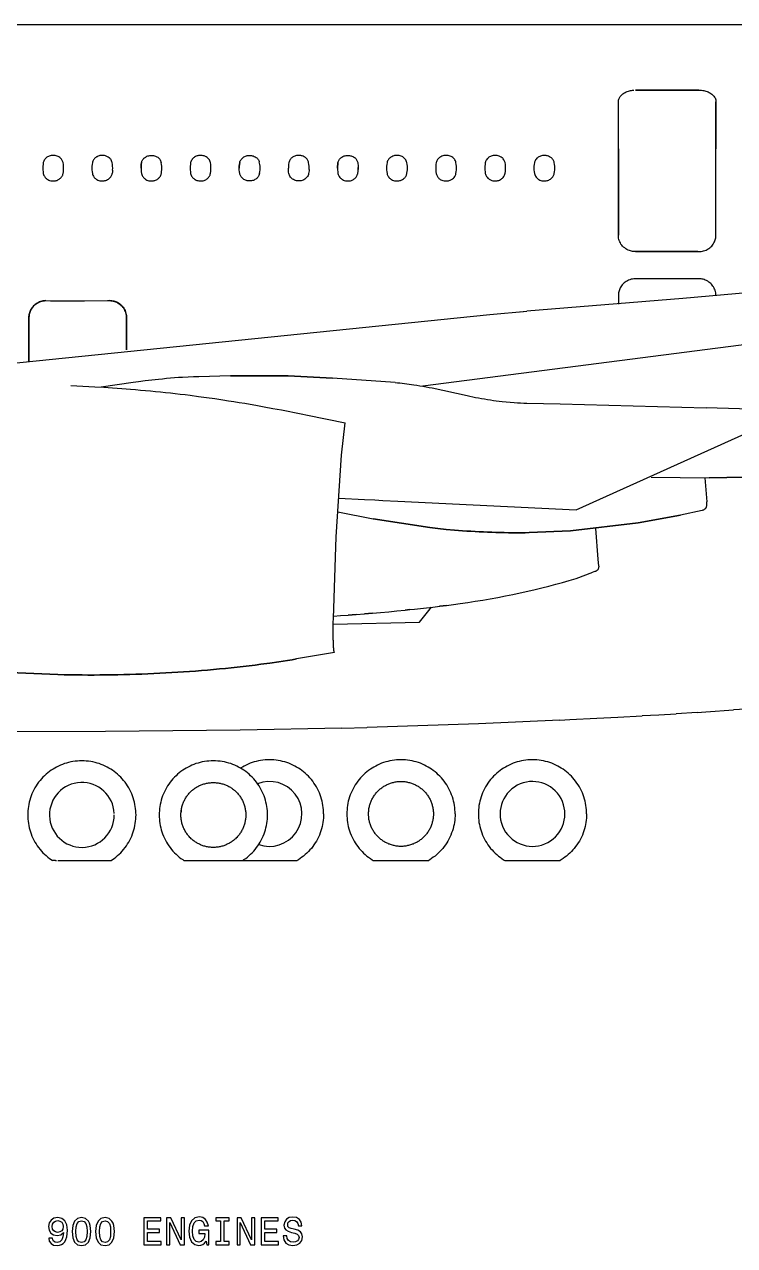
# Model space of a CAD drawing. Header units: metres. Extents: x -35769 to 135608, y -97159 to 12469.
# Drawn here: x -3784 to 5398, y -16602 to -819 of the extents above; entities that cross this region are included whole.
import ezdxf

# ---------------------------------------------------------------- set-up
doc = ezdxf.new("R2010")
doc.units = ezdxf.units.M
doc.layers.get('0').update_dxf_attribs({"linetype": 'CONTINUOUS'})

msp = doc.modelspace()

# ---------------------------------------------------------------- linework, layer by layer
for p, q in [((-16734, -819), (6431, -819)), ((4115, -1668), (4937, -1668)), ((4937, -1668), (4115, -1668)), ((3895, -2428), (3895, -1821)), ((5157, -1821), (5157, -2428)), ((5157, -2428), (5157, -1821)), ((3895, -2428), (3895, -3543)), ((5157, -3544), (5157, -2428)), ((4115, -3755), (4937, -3755)), ((10916, -3832), (4730, -4359)), ((11174, -4227), (1369, -5495)), ((4730, -4359), (2710, -4525)), ((3895, -4323), (3895, -4436)), ((-4056, -5208), (2234, -4569)), ((2234, -4569), (2710, -4525)), ((2624, -4532), (2710, -4525)), ((-3725, -4608), (-3725, -5071)), ((-2463, -4921), (-2463, -4608)), ((-2463, -5025), (-2463, -4921)), ((-3725, -5071), (-3725, -5169)), ((-1119, -5360), (-1529, -5372)), ((-373, -5361), (-1119, -5360)), ((-1119, -5360), (-373, -5361)), ((198, -5390), (-373, -5361)), ((-373, -5361), (198, -5390)), ((1010, -5448), (198, -5390)), ((1487, -5517), (1941, -5616)), ((2714, -5714), (3141, -5721)), ((3141, -5721), (5030, -5774)), ((3349, -7094), (6202, -5808)), ((5804, -5797), (5030, -5774)), ((-122, -5870), (365, -5970)), ((316, -6387), (365, -5970)), ((248, -7443), (316, -6387)), ((4321, -6672), (5070, -6681)), ((5014, -6679), (5039, -6989)), ((6038, -6659), (5070, -6681)), ((5070, -6681), (6038, -6659)), ((280, -6942), (615, -6958)), ((615, -6958), (748, -6965)), ((748, -6965), (852, -6970)), ((852, -6970), (1043, -6980)), ((1043, -6980), (2018, -7028)), ((2018, -7028), (3349, -7094)), ((4981, -7101), (4700, -7161)), ((269, -7120), (723, -7211)), ((723, -7211), (1457, -7322)), ((1457, -7322), (723, -7211)), ((4151, -7261), (4700, -7161)), ((4700, -7161), (4151, -7261)), ((2744, -7387), (3278, -7363)), ((3278, -7363), (2744, -7387)), ((3278, -7363), (4151, -7261)), ((4151, -7261), (3278, -7363)), ((3635, -7731), (3605, -7334)), ((211, -8499), (248, -7443)), ((3642, -7821), (3635, -7731)), ((1324, -8544), (1480, -8351)), ((210, -8571), (1324, -8544)), ((226, -8936), (-267, -9020)), ((-3971, -9194), (-3350, -9222)), ((-3350, -9222), (-3971, -9194)), ((3618, -9786), (3889, -9772)), ((3889, -9772), (4201, -9754)), ((4201, -9753), (4417, -9741)), ((4417, -9742), (4643, -9728)), ((4913, -9711), (4643, -9728)), ((4913, -9711), (5026, -9703)), ((5026, -9703), (5383, -9679)), ((5616, -9663), (5383, -9679)), ((-996, -9941), (-2734, -9958)), ((320, -9915), (-996, -9941)), ((320, -9915), (645, -9906)), ((2087, -9857), (648, -9906)), ((3140, -9810), (2087, -9857)), ((3140, -9810), (3269, -9804)), ((3270, -9804), (3618, -9786)), ((-2737, -9958), (-3927, -9962)), ((-965, -10417), (-984, -10428)), ((-1756, -10975), (-1759, -10995)), ((-3381, -11624), (-3421, -11624)), ((-3354, -11624), (-2728, -11624)), ((-3249, -11624), (-3176, -11624)), ((-2881, -11624), (-2808, -11624)), ((-2808, -11624), (-2728, -11624)), ((-2728, -11624), (-2702, -11624)), ((-2702, -11624), (-2662, -11624)), ((737, -11624), (799, -11624)), ((799, -11624), (872, -11624)), ((799, -11624), (1371, -11624)), ((872, -11624), (946, -11624)), ((1249, -11624), (1323, -11624)), ((1323, -11624), (1371, -11624)), ((1371, -11624), (1399, -11624)), ((1371, -11624), (1432, -11624))]:
    msp.add_line(p, q)
at = {"ltscale": 0.359863}
msp.add_line((-3382, -11624), (-3368, -11624), dxfattribs=at)
at = {"ltscale": 0.374707}
msp.add_line((-2694, -11624), (-2679, -11624), dxfattribs=at)
at = {"ltscale": 0.188477}
msp.add_line((-1721, -11624), (-257, -11624), dxfattribs=at)
at = {"ltscale": 0.16416}
msp.add_line((727, -11624), (733, -11624), dxfattribs=at)
at = {"ltscale": 0.498633}
msp.add_line((779, -11624), (799, -11624), dxfattribs=at)
at = {"ltscale": 0.267285}
for p, q in [((1432, -11624), (1443, -11624)), ((2427, -11624), (3143, -11624))]:
    msp.add_line(p, q, dxfattribs=at)
for points in [[(3895, -1821), (3895, -1808), (3897, -1796), (3901, -1785), (3904, -1776), (3908, -1767), (3913, -1758), (3919, -1749), (3927, -1740), (3934, -1732), (3943, -1724), (3955, -1714), (3968, -1706), (3982, -1698), (3996, -1691), (4011, -1685), (4026, -1680), (4039, -1677), (4053, -1674), (4067, -1671), (4080, -1670), (4097, -1668)], [(4937, -1668), (4954, -1668), (4971, -1670), (4987, -1672), (5001, -1674), (5015, -1677), (5028, -1681), (5042, -1686), (5055, -1691), (5068, -1697), (5080, -1704), (5092, -1711), (5102, -1719), (5112, -1727), (5122, -1737), (5131, -1747), (5138, -1758), (5145, -1769), (5150, -1782), (5154, -1794), (5156, -1807), (5157, -1821)], [(-3284, -2604), (-3286, -2595), (-3290, -2586), (-3294, -2577), (-3299, -2568), (-3305, -2560), (-3311, -2553), (-3318, -2546), (-3327, -2539), (-3337, -2532), (-3348, -2526), (-3361, -2520), (-3374, -2516), (-3388, -2513), (-3401, -2512), (-3414, -2511), (-3427, -2512), (-3440, -2514), (-3452, -2517), (-3463, -2521), (-3474, -2525), (-3484, -2530), (-3493, -2536), (-3501, -2542), (-3509, -2549), (-3516, -2557), (-3522, -2565), (-3528, -2574), (-3533, -2585), (-3537, -2594), (-3540, -2604)], [(-2649, -2604), (-2652, -2593), (-2657, -2581), (-2663, -2570), (-2668, -2562), (-2674, -2555), (-2681, -2548), (-2690, -2541), (-2699, -2534), (-2708, -2529), (-2717, -2524), (-2726, -2520), (-2736, -2517), (-2747, -2514), (-2758, -2512), (-2770, -2511), (-2782, -2511), (-2794, -2512), (-2807, -2514), (-2819, -2517), (-2832, -2522), (-2844, -2528), (-2852, -2532), (-2860, -2538), (-2868, -2544), (-2876, -2551), (-2883, -2559), (-2889, -2567), (-2895, -2577), (-2900, -2588), (-2903, -2599), (-2905, -2604)], [(-2276, -2675), (-2276, -2652), (-2273, -2628), (-2270, -2605), (-2270, -2604), (-2270, -2604), (-2269, -2604), (-2269, -2604), (-2269, -2604), (-2269, -2604), (-2269, -2604), (-2270, -2604), (-2270, -2604), (-2270, -2604), (-2270, -2604), (-2267, -2595), (-2264, -2587), (-2260, -2579), (-2256, -2571), (-2251, -2563), (-2245, -2556), (-2238, -2549), (-2230, -2541), (-2220, -2534), (-2211, -2528), (-2200, -2523), (-2188, -2519), (-2175, -2515), (-2161, -2513), (-2149, -2512), (-2137, -2511), (-2125, -2512), (-2113, -2514), (-2101, -2517), (-2090, -2521), (-2080, -2525), (-2070, -2530), (-2061, -2536), (-2052, -2543), (-2043, -2551), (-2035, -2560), (-2029, -2569), (-2014, -2604)], [(-1379, -2604), (-1382, -2593), (-1387, -2581), (-1393, -2570), (-1400, -2560), (-1409, -2550), (-1416, -2544), (-1423, -2538), (-1432, -2532), (-1441, -2527), (-1451, -2522), (-1461, -2519), (-1473, -2515), (-1486, -2513), (-1499, -2512), (-1510, -2511), (-1521, -2512), (-1532, -2514), (-1542, -2516), (-1552, -2518), (-1562, -2522), (-1573, -2527), (-1583, -2533), (-1591, -2538), (-1599, -2545), (-1606, -2551), (-1614, -2561), (-1621, -2571), (-1627, -2582), (-1632, -2593), (-1635, -2604)], [(-1006, -2675), (-1006, -2652), (-1003, -2628), (-1000, -2605), (-1000, -2604), (-1000, -2604), (-1000, -2604), (-1000, -2604), (-1000, -2604), (-1000, -2604), (-997, -2593), (-993, -2583), (-987, -2573), (-981, -2564), (-974, -2555), (-966, -2547), (-957, -2539), (-947, -2532), (-936, -2526), (-925, -2521), (-914, -2517), (-902, -2514), (-888, -2512), (-874, -2511), (-862, -2512), (-850, -2513), (-839, -2515), (-825, -2519), (-813, -2524), (-800, -2530), (-789, -2537), (-780, -2544), (-772, -2552), (-765, -2560), (-759, -2568), (-754, -2576), (-750, -2584), (-747, -2594), (-747, -2594)], [(-109, -2604), (-111, -2595), (-115, -2586), (-119, -2577), (-124, -2568), (-130, -2560), (-136, -2553), (-143, -2546), (-151, -2540), (-159, -2534), (-168, -2528), (-179, -2523), (-191, -2519), (-202, -2516), (-212, -2513), (-224, -2512), (-237, -2511), (-251, -2512), (-265, -2514), (-277, -2517), (-288, -2521), (-299, -2525), (-309, -2530), (-318, -2536), (-326, -2542), (-333, -2549), (-340, -2555), (-346, -2563), (-352, -2572), (-357, -2582), (-362, -2593), (-365, -2604)], [(264, -2675), (264, -2652), (267, -2628), (270, -2604), (271, -2604), (271, -2604), (271, -2604), (271, -2604), (271, -2604), (271, -2604), (271, -2604), (270, -2604), (270, -2604), (270, -2604), (270, -2604), (270, -2604), (273, -2595), (276, -2586), (280, -2577), (285, -2568), (292, -2559), (300, -2551), (307, -2544), (314, -2538), (322, -2533), (332, -2527), (342, -2523), (352, -2519), (363, -2515), (375, -2513), (387, -2512), (398, -2511), (409, -2512), (421, -2513), (431, -2515), (440, -2517), (450, -2521), (461, -2525), (472, -2531), (482, -2538), (491, -2545), (499, -2552), (505, -2560), (511, -2569), (516, -2577), (520, -2586), (524, -2595), (526, -2605), (529, -2621), (531, -2637), (532, -2656), (533, -2675), (533, -2693)], [(1161, -2604), (1158, -2593), (1153, -2581), (1147, -2570), (1141, -2562), (1135, -2554), (1127, -2546), (1118, -2539), (1108, -2532), (1099, -2527), (1089, -2522), (1076, -2518), (1063, -2514), (1049, -2512), (1038, -2511), (1027, -2511), (1016, -2512), (1003, -2514), (991, -2517), (978, -2522), (966, -2528), (955, -2534), (945, -2541), (936, -2549), (929, -2557), (923, -2565), (917, -2573), (912, -2583), (908, -2594), (905, -2604)], [(1796, -2604), (1793, -2593), (1788, -2581), (1782, -2570), (1777, -2562), (1771, -2555), (1764, -2548), (1754, -2540), (1743, -2532), (1732, -2526), (1719, -2520), (1708, -2517), (1696, -2514), (1684, -2512), (1674, -2511), (1664, -2511), (1654, -2512), (1640, -2514), (1626, -2517), (1613, -2522), (1601, -2528), (1590, -2534), (1582, -2540), (1574, -2546), (1568, -2553), (1559, -2563), (1552, -2573), (1547, -2583), (1543, -2594), (1540, -2604)], [(2431, -2604), (2429, -2595), (2425, -2586), (2421, -2577), (2415, -2567), (2408, -2558), (2400, -2549), (2391, -2541), (2381, -2534), (2372, -2529), (2363, -2524), (2354, -2520), (2341, -2516), (2328, -2513), (2314, -2512), (2301, -2511), (2288, -2512), (2275, -2514), (2263, -2517), (2252, -2521), (2241, -2525), (2231, -2530), (2222, -2536), (2214, -2542), (2206, -2550), (2198, -2558), (2191, -2567), (2187, -2575), (2182, -2583), (2179, -2591), (2177, -2598), (2175, -2604)], [(3066, -2604), (3064, -2595), (3060, -2586), (3056, -2577), (3051, -2568), (3045, -2560), (3038, -2552), (3031, -2545), (3023, -2539), (3015, -2533), (3006, -2528), (2994, -2522), (2981, -2518), (2972, -2515), (2962, -2513), (2951, -2512), (2938, -2511), (2925, -2512), (2913, -2514), (2901, -2516), (2889, -2520), (2878, -2524), (2869, -2529), (2860, -2534), (2851, -2541), (2841, -2549), (2832, -2559), (2825, -2569), (2819, -2580), (2814, -2592), (2812, -2598), (2810, -2604)], [(4923, -3755), (4114, -3755), (4096, -3754), (4078, -3752), (4065, -3749), (4052, -3746), (4040, -3742), (4023, -3735), (4007, -3727), (3991, -3718), (3977, -3708), (3963, -3696), (3950, -3684), (3939, -3670), (3929, -3657), (3921, -3643), (3913, -3628), (3907, -3613), (3902, -3597), (3898, -3582), (3896, -3569), (3895, -3556), (3895, -3544), (3895, -3508), (3895, -3453), (3895, -3401), (3895, -3346), (3895, -3272), (3895, -3213), (3895, -3173), (3895, -3132), (3895, -3092), (3895, -3051), (3895, -3011), (3895, -2971), (3895, -2931), (3895, -2892), (3895, -2852), (3895, -2813), (3895, -2773), (3895, -2734), (3895, -2696), (3895, -2657), (3895, -2618), (3895, -2580), (3895, -2542), (3895, -2504), (3895, -2466), (3895, -2428)], [(-3540, -2604), (-3543, -2628), (-3546, -2652), (-3546, -2675)], [(-3546, -2675), (-3546, -2699), (-3543, -2723), (-3540, -2746)], [(-3284, -2747), (-3280, -2723), (-3278, -2699), (-3277, -2676), (-3278, -2652), (-3280, -2628), (-3284, -2604)], [(-2905, -2604), (-2908, -2628), (-2911, -2652), (-2911, -2675)], [(-2911, -2675), (-2911, -2699), (-2908, -2723), (-2905, -2746)], [(-2643, -2701), (-2642, -2676), (-2643, -2652), (-2645, -2628), (-2649, -2604)], [(-2270, -2604), (-2273, -2628), (-2276, -2652), (-2276, -2675)], [(-2276, -2675), (-2276, -2699), (-2273, -2723), (-2270, -2746)], [(-2013, -2743), (-2010, -2719), (-2008, -2696), (-2007, -2673), (-2008, -2650), (-2010, -2627), (-2014, -2604)], [(-1635, -2604), (-1638, -2628), (-1641, -2652), (-1641, -2675)], [(-1641, -2675), (-1641, -2699), (-1638, -2723), (-1635, -2746)], [(-1378, -2743), (-1375, -2719), (-1373, -2696), (-1372, -2673), (-1373, -2650), (-1375, -2627), (-1379, -2604)], [(-1000, -2604), (-1003, -2628), (-1006, -2652), (-1006, -2675)], [(-744, -2747), (-752, -2771), (-758, -2782), (-763, -2790), (-769, -2797), (-776, -2804), (-784, -2812), (-793, -2819), (-803, -2825), (-813, -2830), (-823, -2834), (-836, -2838), (-848, -2841), (-861, -2842), (-872, -2842), (-883, -2842), (-895, -2841), (-905, -2839), (-914, -2836), (-924, -2833), (-935, -2828), (-946, -2822), (-954, -2816), (-962, -2810), (-969, -2803), (-975, -2796), (-981, -2789), (-986, -2781), (-991, -2773), (-994, -2764), (-997, -2755), (-1000, -2746), (-1003, -2723), (-1006, -2700), (-1006, -2675)], [(-744, -2747), (-740, -2723), (-738, -2699), (-737, -2676), (-738, -2652), (-740, -2628), (-747, -2594)], [(-365, -2604), (-368, -2628), (-371, -2652), (-371, -2675)], [(-103, -2695), (-104, -2713), (-106, -2730), (-109, -2747), (-109, -2749), (-113, -2760), (-117, -2772), (-123, -2783), (-131, -2793), (-139, -2803), (-149, -2812), (-160, -2820), (-170, -2826), (-181, -2831), (-193, -2836), (-206, -2839), (-219, -2841), (-230, -2842), (-241, -2842), (-252, -2842), (-266, -2839), (-279, -2836), (-292, -2831), (-305, -2825), (-316, -2818), (-327, -2810), (-336, -2801), (-345, -2791), (-352, -2780), (-357, -2769), (-362, -2758), (-365, -2746), (-368, -2728), (-370, -2711), (-371, -2693), (-371, -2675)], [(-103, -2695), (-102, -2676), (-103, -2652), (-105, -2628), (-109, -2604)], [(270, -2604), (267, -2628), (264, -2652), (264, -2675)], [(264, -2675), (264, -2699), (267, -2723), (270, -2746)], [(527, -2743), (530, -2719), (532, -2696), (533, -2670)], [(905, -2604), (902, -2628), (899, -2652), (899, -2675)], [(899, -2675), (899, -2699), (902, -2723), (905, -2746)], [(1162, -2743), (1165, -2719), (1167, -2696), (1168, -2673), (1167, -2650), (1165, -2627), (1161, -2604)], [(1540, -2604), (1537, -2628), (1534, -2652), (1534, -2675)], [(1534, -2675), (1534, -2699), (1537, -2723), (1540, -2746)], [(1796, -2747), (1800, -2723), (1802, -2699), (1803, -2676), (1802, -2652), (1800, -2628), (1796, -2604)], [(2175, -2604), (2172, -2628), (2169, -2652), (2169, -2675)], [(2169, -2675), (2169, -2699), (2172, -2723), (2175, -2746)], [(2432, -2743), (2435, -2719), (2437, -2696), (2438, -2673), (2437, -2650), (2435, -2627), (2431, -2604)], [(2810, -2604), (2807, -2628), (2804, -2652), (2804, -2675)], [(2804, -2675), (2804, -2699), (2807, -2723), (2810, -2746)], [(3066, -2747), (3070, -2723), (3072, -2699), (3073, -2676), (3072, -2652), (3070, -2628), (3066, -2604)], [(-3540, -2746), (-3536, -2759), (-3532, -2770), (-3526, -2782), (-3521, -2790), (-3515, -2797), (-3508, -2804), (-3500, -2811), (-3492, -2818), (-3483, -2824), (-3470, -2830), (-3458, -2835), (-3444, -2839), (-3431, -2841), (-3419, -2842), (-3407, -2842), (-3395, -2841), (-3384, -2840), (-3373, -2837), (-3362, -2834), (-3352, -2829), (-3342, -2824), (-3333, -2819), (-3325, -2812), (-3317, -2805), (-3309, -2798), (-3303, -2790), (-3298, -2782), (-3293, -2773), (-3289, -2765), (-3286, -2756), (-3284, -2747)], [(-2905, -2746), (-2902, -2758), (-2898, -2769), (-2892, -2779), (-2887, -2788), (-2880, -2796), (-2873, -2804), (-2865, -2811), (-2857, -2818), (-2848, -2824), (-2835, -2830), (-2823, -2835), (-2809, -2839), (-2796, -2841), (-2786, -2842), (-2775, -2842), (-2765, -2842), (-2754, -2841), (-2743, -2838), (-2733, -2835), (-2721, -2831), (-2709, -2825), (-2698, -2819), (-2690, -2812), (-2682, -2805), (-2674, -2798), (-2668, -2790), (-2662, -2781), (-2657, -2772), (-2654, -2764), (-2651, -2756), (-2649, -2747)], [(-2643, -2701), (-2645, -2725), (-2649, -2747)], [(-2270, -2746), (-2266, -2759), (-2262, -2770), (-2256, -2782), (-2250, -2790), (-2243, -2798), (-2236, -2806), (-2229, -2812), (-2221, -2818), (-2213, -2824), (-2200, -2830), (-2188, -2835), (-2174, -2839), (-2161, -2841), (-2150, -2842), (-2138, -2842), (-2127, -2842), (-2117, -2840), (-2107, -2838), (-2098, -2835), (-2087, -2832), (-2077, -2827), (-2068, -2822), (-2060, -2816), (-2052, -2810), (-2045, -2803), (-2038, -2796), (-2031, -2787), (-2026, -2779), (-2021, -2769), (-2017, -2759), (-2014, -2748), (-2013, -2743)], [(-1635, -2746), (-1632, -2758), (-1628, -2769), (-1622, -2779), (-1617, -2788), (-1610, -2796), (-1603, -2804), (-1595, -2811), (-1587, -2818), (-1578, -2824), (-1565, -2830), (-1553, -2835), (-1541, -2838), (-1529, -2841), (-1515, -2842), (-1501, -2842), (-1487, -2841), (-1474, -2839), (-1462, -2835), (-1450, -2831), (-1440, -2826), (-1431, -2820), (-1422, -2814), (-1413, -2807), (-1405, -2798), (-1398, -2790), (-1393, -2782), (-1388, -2773), (-1384, -2765), (-1381, -2754), (-1378, -2743)], [(270, -2746), (273, -2757), (277, -2767), (281, -2777), (287, -2786), (294, -2795), (302, -2804), (311, -2812), (320, -2819), (330, -2825), (341, -2830), (352, -2835), (366, -2839), (379, -2841), (392, -2842), (405, -2842), (418, -2841), (431, -2839), (443, -2835), (455, -2831), (464, -2826), (473, -2821), (481, -2816), (489, -2809), (497, -2802), (504, -2794), (510, -2785), (515, -2777), (520, -2767), (524, -2755), (526, -2749), (527, -2743)], [(905, -2746), (908, -2757), (912, -2767), (916, -2777), (922, -2786), (929, -2795), (937, -2804), (945, -2811), (953, -2818), (962, -2824), (975, -2830), (987, -2835), (1001, -2839), (1014, -2841), (1025, -2842), (1036, -2842), (1048, -2842), (1058, -2840), (1068, -2838), (1077, -2835), (1087, -2832), (1096, -2828), (1105, -2823), (1116, -2816), (1126, -2807), (1134, -2800), (1140, -2792), (1146, -2783), (1151, -2775), (1155, -2767), (1158, -2758), (1160, -2750), (1162, -2743)], [(1540, -2746), (1543, -2757), (1547, -2767), (1551, -2777), (1557, -2786), (1562, -2793), (1568, -2800), (1576, -2808), (1584, -2815), (1593, -2821), (1602, -2826), (1615, -2832), (1628, -2837), (1641, -2840), (1651, -2841), (1661, -2842), (1672, -2842), (1685, -2841), (1699, -2839), (1709, -2837), (1719, -2833), (1728, -2829), (1737, -2825), (1745, -2820), (1753, -2814), (1763, -2805), (1772, -2796), (1780, -2785), (1785, -2777), (1789, -2769), (1792, -2760), (1794, -2754), (1796, -2747)], [(2175, -2746), (2178, -2756), (2181, -2766), (2185, -2775), (2191, -2784), (2198, -2794), (2207, -2804), (2215, -2811), (2223, -2818), (2232, -2824), (2241, -2828), (2250, -2832), (2260, -2836), (2271, -2839), (2281, -2841), (2293, -2842), (2305, -2842), (2317, -2842), (2329, -2840), (2339, -2838), (2350, -2835), (2360, -2831), (2371, -2825), (2381, -2819), (2390, -2812), (2399, -2804), (2407, -2796), (2414, -2786), (2420, -2776), (2425, -2766), (2429, -2755), (2432, -2743)], [(2810, -2746), (2814, -2759), (2818, -2770), (2824, -2782), (2832, -2792), (2840, -2802), (2848, -2810), (2858, -2817), (2867, -2824), (2880, -2830), (2892, -2835), (2906, -2839), (2919, -2841), (2930, -2842), (2941, -2842), (2953, -2842), (2963, -2840), (2973, -2838), (2982, -2835), (2995, -2831), (3007, -2824), (3016, -2819), (3024, -2813), (3031, -2807), (3041, -2798), (3049, -2787), (3054, -2780), (3058, -2771), (3062, -2763), (3064, -2755), (3066, -2747)], [(4937, -3755), (4952, -3754), (4968, -3753), (4983, -3750), (4998, -3746), (5014, -3741), (5029, -3735), (5045, -3728), (5056, -3721), (5067, -3714), (5077, -3706), (5090, -3695), (5102, -3683), (5112, -3670), (5122, -3657), (5131, -3643), (5138, -3628), (5144, -3615), (5148, -3602), (5152, -3589), (5154, -3576), (5156, -3564), (5157, -3551), (5157, -3544)], [(4937, -4107), (4097, -4107), (4079, -4110), (4061, -4113), (4043, -4118), (4027, -4125), (4012, -4132), (3998, -4140), (3984, -4149), (3971, -4159), (3958, -4171), (3946, -4184), (3935, -4198), (3927, -4210), (3920, -4223), (3913, -4236), (3908, -4249), (3904, -4262), (3900, -4274), (3898, -4287), (3896, -4305), (3895, -4323)], [(5157, -4323), (5156, -4305), (5154, -4288), (5150, -4271), (5146, -4255), (5140, -4240), (5133, -4226), (5126, -4212), (5118, -4200), (5108, -4187), (5099, -4177), (5089, -4166), (5078, -4157), (5066, -4148), (5051, -4138), (5035, -4130), (5019, -4122), (5005, -4117), (4991, -4113), (4977, -4110), (4964, -4108), (4950, -4107), (4937, -4107)], [(-3505, -4389), (-3519, -4390), (-3532, -4391), (-3545, -4393), (-3560, -4396), (-3575, -4401), (-3590, -4406), (-3604, -4413), (-3618, -4420), (-3631, -4428), (-3643, -4437), (-3655, -4447), (-3666, -4458), (-3676, -4470), (-3685, -4482), (-3695, -4497), (-3703, -4513), (-3711, -4530), (-3715, -4543), (-3719, -4557), (-3722, -4571), (-3724, -4590), (-3725, -4608)], [(-3725, -5169), (-3725, -5121), (-3725, -5077), (-3725, -5024), (-3725, -4980), (-3725, -4936), (-3725, -4895), (-3725, -4854), (-3725, -4813), (-3725, -4773), (-3725, -4732), (-3725, -4691), (-3725, -4650), (-3725, -4607), (-3725, -4595), (-3724, -4582), (-3722, -4570), (-3719, -4555), (-3715, -4542), (-3710, -4528), (-3704, -4515), (-3698, -4502), (-3690, -4489), (-3682, -4478), (-3671, -4464), (-3659, -4451), (-3646, -4440), (-3632, -4429), (-3618, -4420), (-3603, -4412), (-3588, -4405), (-3572, -4400), (-3556, -4395), (-3540, -4392), (-3524, -4390), (-3507, -4389), (-3447, -4390), (-3238, -4390), (-3005, -4390), (-2709, -4389), (-2681, -4389), (-2666, -4390), (-2650, -4392), (-2635, -4395), (-2619, -4399), (-2605, -4404), (-2590, -4410), (-2574, -4418), (-2559, -4428), (-2544, -4439), (-2531, -4450), (-2520, -4461), (-2509, -4474), (-2499, -4488), (-2491, -4502), (-2483, -4518), (-2476, -4535), (-2471, -4552), (-2467, -4566), (-2465, -4580), (-2464, -4594), (-2463, -4608), (-2463, -4656), (-2463, -4685), (-2463, -4737), (-2463, -4766), (-2463, -4799), (-2463, -4826), (-2463, -4861), (-2463, -4895), (-2463, -4923), (-2463, -4962), (-2463, -5002), (-2463, -5025)], [(-2463, -4608), (-2464, -4592), (-2465, -4577), (-2468, -4562), (-2472, -4547), (-2477, -4531), (-2484, -4516), (-2491, -4501), (-2499, -4488), (-2507, -4477), (-2516, -4465), (-2527, -4454), (-2539, -4443), (-2551, -4433), (-2566, -4423), (-2581, -4414), (-2598, -4406), (-2611, -4401), (-2625, -4397), (-2639, -4394), (-2654, -4391), (-2668, -4390), (-2683, -4389)], [(-3185, -5486), (-3108, -5490), (-3030, -5493), (-2953, -5497), (-2875, -5501), (-2759, -5508), (-2643, -5516), (-2526, -5524), (-2411, -5533), (-2346, -5538), (-2282, -5544), (-2218, -5549), (-2153, -5555), (-2089, -5561), (-2025, -5568), (-1961, -5575), (-1897, -5582), (-1833, -5589), (-1769, -5596), (-1705, -5604), (-1641, -5612), (-1535, -5626), (-1429, -5640), (-1323, -5655), (-1217, -5671), (-1147, -5682), (-1078, -5693), (-1006, -5704), (-935, -5716), (-865, -5728), (-794, -5740), (-682, -5760), (-570, -5781), (-458, -5802), (-374, -5819), (-290, -5836), (-206, -5853), (-122, -5870)], [(-1529, -5372), (-1599, -5374), (-1668, -5377), (-1738, -5381), (-1790, -5384), (-1842, -5388), (-1894, -5392), (-1946, -5397), (-1998, -5402), (-2050, -5407), (-2137, -5417), (-2224, -5427), (-2311, -5438), (-2377, -5447), (-2793, -5506)], [(1010, -5448), (1041, -5450), (1071, -5453), (1101, -5456), (1131, -5459), (1161, -5463), (1191, -5467), (1221, -5471), (1251, -5475), (1290, -5481), (1330, -5488), (1369, -5495), (1409, -5502), (1448, -5510), (1487, -5517)], [(1941, -5616), (1976, -5624), (2013, -5631), (2050, -5639), (2089, -5646), (2127, -5653), (2165, -5660), (2204, -5666), (2242, -5672), (2280, -5678), (2317, -5683), (2355, -5688), (2394, -5692), (2445, -5698), (2497, -5702), (2550, -5706), (2590, -5709), (2631, -5711), (2672, -5712), (2714, -5714)], [(5032, -7057), (5030, -7062), (5027, -7066), (5025, -7071), (5021, -7075), (5018, -7079), (5014, -7083), (5010, -7086), (5006, -7090), (5001, -7093), (4995, -7096), (4988, -7099), (4981, -7101)], [(1457, -7322), (1563, -7334), (1669, -7345), (1775, -7354), (1882, -7363), (1935, -7367), (1988, -7370), (2042, -7373), (2096, -7376), (2150, -7379), (2204, -7381), (2258, -7383), (2312, -7385), (2366, -7386), (2420, -7387), (2474, -7388), (2528, -7389), (2582, -7389), (2636, -7388), (2690, -7388), (2744, -7387)], [(2744, -7387), (2690, -7388), (2636, -7388), (2582, -7389), (2528, -7389), (2474, -7388), (2420, -7387), (2366, -7386), (2312, -7385), (2258, -7383), (2204, -7381), (2150, -7379), (2096, -7376), (2042, -7373), (1988, -7370), (1935, -7367), (1882, -7363), (1775, -7354), (1669, -7345), (1563, -7334), (1457, -7322)], [(3624, -7872), (3619, -7877), (3613, -7881), (3609, -7884), (3604, -7886), (3598, -7888), (3592, -7891), (3580, -7895), (3567, -7898)], [(3642, -7821), (3635, -7858), (3632, -7863), (3629, -7868), (3624, -7872)], [(212, -8466), (303, -8460), (404, -8453), (505, -8445), (404, -8453), (505, -8445), (611, -8437), (717, -8428), (611, -8437), (716, -8428), (822, -8418), (928, -8409), (1033, -8398), (1139, -8388), (1199, -8382), (1139, -8388), (1198, -8382), (1258, -8375), (1337, -8367), (1416, -8358), (1495, -8349), (1585, -8338), (1674, -8327), (1584, -8338), (1673, -8327), (1762, -8316), (1851, -8304), (1949, -8290), (2046, -8275), (2143, -8259), (2240, -8242), (2337, -8225), (2434, -8206), (2530, -8187), (2627, -8166), (2723, -8145), (2819, -8122), (2908, -8100), (2996, -8078), (3085, -8054), (3173, -8030), (3260, -8005), (3348, -7978), (3567, -7898)], [(226, -8936), (225, -8936), (224, -8935), (224, -8935), (223, -8933), (222, -8932), (222, -8930), (221, -8928), (220, -8925), (220, -8922), (219, -8919), (218, -8916), (218, -8912), (217, -8907), (217, -8903), (216, -8898), (216, -8893), (215, -8887), (215, -8881), (214, -8875), (214, -8869), (213, -8862), (213, -8854), (213, -8847), (212, -8839), (212, -8831), (212, -8823), (211, -8814), (211, -8805), (211, -8795), (211, -8785), (210, -8775), (210, -8765), (210, -8755), (210, -8744), (210, -8732), (210, -8721), (210, -8709), (210, -8697), (210, -8685), (209, -8672), (209, -8659), (210, -8646), (210, -8632), (210, -8618), (210, -8604), (210, -8590), (210, -8575), (210, -8561), (210, -8546), (210, -8530), (211, -8515), (211, -8499)], [(-267, -9020), (-324, -9030), (-381, -9039), (-496, -9057), (-611, -9073), (-726, -9089), (-802, -9099), (-879, -9108), (-956, -9117), (-1033, -9126), (-1109, -9134), (-1186, -9142), (-1263, -9149), (-1340, -9157), (-1417, -9163), (-1494, -9170), (-1571, -9176), (-1648, -9181), (-1725, -9187), (-1802, -9192), (-1879, -9196), (-1956, -9201), (-2033, -9205), (-2110, -9208), (-2188, -9212), (-2265, -9215), (-2342, -9218), (-2420, -9220), (-2497, -9222), (-2574, -9224), (-2652, -9225), (-2729, -9226), (-2807, -9227), (-2884, -9228), (-2962, -9228), (-3039, -9227), (-3117, -9227), (-3194, -9226), (-3272, -9224), (-3350, -9222)], [(-3350, -9222), (-3272, -9224), (-3194, -9226), (-3117, -9227), (-3039, -9227), (-2962, -9228), (-2884, -9228), (-2807, -9227), (-2729, -9226), (-2652, -9225), (-2574, -9224), (-2497, -9222), (-2420, -9220), (-2342, -9218), (-2265, -9215), (-2188, -9212), (-2110, -9208), (-2033, -9205), (-1956, -9201), (-1879, -9196), (-1802, -9192), (-1725, -9187), (-1648, -9181), (-1571, -9176), (-1494, -9170), (-1417, -9163), (-1340, -9157), (-1263, -9149), (-1186, -9142), (-1109, -9134), (-1033, -9126), (-956, -9117), (-879, -9108), (-802, -9099), (-726, -9089), (-611, -9073), (-496, -9057), (-381, -9039), (-324, -9030), (-267, -9020)], [(-2691, -10430), (-2715, -10417), (-2739, -10405), (-2764, -10393), (-2790, -10383), (-2816, -10373), (-2843, -10365), (-2871, -10357), (-2898, -10351), (-2927, -10346), (-2955, -10342), (-2984, -10339), (-3012, -10337), (-3041, -10336), (-3070, -10337), (-3099, -10339), (-3127, -10342), (-3156, -10346), (-3184, -10351), (-3212, -10357), (-3239, -10365), (-3266, -10373), (-3292, -10383), (-3318, -10393), (-3343, -10405), (-3368, -10417), (-3391, -10430)], [(-991, -10430), (-1015, -10417), (-1039, -10405), (-1064, -10393), (-1090, -10383), (-1116, -10373), (-1143, -10365), (-1171, -10357), (-1198, -10351), (-1227, -10346), (-1255, -10342), (-1284, -10339), (-1312, -10337), (-1341, -10336), (-1370, -10337), (-1399, -10339), (-1427, -10342), (-1456, -10346), (-1484, -10351), (-1512, -10357), (-1539, -10365), (-1566, -10373), (-1592, -10383), (-1618, -10393), (-1643, -10405), (-1668, -10417), (-1691, -10430)], [(-265, -10417), (-289, -10404), (-313, -10391), (-338, -10380), (-364, -10369), (-390, -10360), (-417, -10351), (-445, -10344), (-472, -10338), (-501, -10332), (-529, -10328), (-558, -10325), (-586, -10323), (-615, -10323), (-644, -10323), (-673, -10325), (-701, -10328), (-730, -10332), (-758, -10338), (-786, -10344), (-813, -10351), (-840, -10360), (-866, -10369), (-892, -10380), (-917, -10391), (-942, -10404), (-965, -10417)], [(85, -11023), (84, -10996), (83, -10969), (80, -10941), (76, -10914), (71, -10886), (65, -10859), (58, -10831), (50, -10804), (40, -10777), (30, -10750), (18, -10724), (5, -10698), (-9, -10673), (-24, -10648), (-40, -10624), (-57, -10601), (-74, -10578), (-93, -10557), (-112, -10536), (-133, -10516), (-153, -10497), (-175, -10479), (-197, -10462), (-219, -10446), (-242, -10431), (-265, -10417)], [(735, -10417), (712, -10431), (689, -10446), (666, -10462), (644, -10479), (623, -10497), (602, -10516), (582, -10536), (563, -10557), (544, -10578), (526, -10601), (509, -10624), (493, -10648), (479, -10673), (465, -10698), (452, -10724), (440, -10750), (429, -10777), (420, -10804), (412, -10831), (404, -10859), (398, -10886), (393, -10914), (390, -10941), (387, -10969), (385, -10996), (385, -11023)], [(1435, -10417), (1411, -10404), (1387, -10391), (1362, -10380), (1336, -10369), (1310, -10360), (1283, -10351), (1255, -10344), (1228, -10338), (1199, -10332), (1171, -10328), (1142, -10325), (1114, -10323), (1085, -10323), (1056, -10323), (1027, -10325), (999, -10328), (970, -10332), (942, -10338), (914, -10344), (887, -10351), (860, -10360), (834, -10369), (808, -10380), (783, -10391), (758, -10404), (735, -10417)], [(1785, -11023), (1784, -10996), (1783, -10969), (1780, -10941), (1776, -10914), (1771, -10886), (1765, -10859), (1758, -10831), (1750, -10804), (1740, -10777), (1730, -10750), (1718, -10724), (1705, -10698), (1691, -10673), (1676, -10648), (1660, -10624), (1643, -10601), (1626, -10578), (1607, -10557), (1588, -10536), (1567, -10516), (1547, -10497), (1525, -10479), (1503, -10462), (1481, -10446), (1458, -10431), (1435, -10417)], [(2435, -10417), (2412, -10431), (2389, -10446), (2366, -10462), (2344, -10479), (2323, -10497), (2302, -10516), (2282, -10536), (2263, -10557), (2244, -10578), (2226, -10601), (2209, -10624), (2193, -10648), (2179, -10673), (2165, -10698), (2152, -10724), (2140, -10750), (2129, -10777), (2120, -10804), (2112, -10831), (2104, -10859), (2098, -10886), (2093, -10914), (2090, -10941), (2087, -10969), (2085, -10996), (2085, -11023)], [(3135, -10417), (3111, -10404), (3087, -10391), (3062, -10380), (3036, -10369), (3010, -10360), (2983, -10351), (2955, -10344), (2928, -10338), (2899, -10332), (2871, -10328), (2842, -10325), (2814, -10323), (2785, -10323), (2756, -10323), (2727, -10325), (2699, -10328), (2670, -10332), (2642, -10338), (2614, -10344), (2587, -10351), (2560, -10360), (2534, -10369), (2508, -10380), (2483, -10391), (2458, -10404), (2435, -10417)], [(3485, -11023), (3484, -10996), (3483, -10969), (3480, -10941), (3476, -10914), (3471, -10886), (3465, -10859), (3458, -10831), (3450, -10804), (3440, -10777), (3430, -10750), (3418, -10724), (3405, -10698), (3391, -10673), (3376, -10648), (3360, -10624), (3343, -10601), (3326, -10578), (3307, -10557), (3288, -10536), (3267, -10516), (3247, -10497), (3225, -10479), (3203, -10462), (3181, -10446), (3158, -10431), (3135, -10417)], [(-3391, -10430), (-3414, -10444), (-3437, -10459), (-3460, -10475), (-3482, -10492), (-3503, -10510), (-3524, -10529), (-3544, -10549), (-3563, -10570), (-3582, -10592), (-3600, -10614), (-3617, -10638), (-3633, -10662), (-3648, -10686), (-3661, -10712), (-3674, -10737), (-3686, -10764), (-3697, -10790), (-3706, -10817), (-3715, -10845), (-3722, -10872), (-3728, -10900), (-3733, -10927), (-3736, -10955), (-3739, -10982), (-3741, -11009), (-3741, -11036)], [(-2341, -11036), (-2342, -11009), (-2343, -10982), (-2346, -10955), (-2350, -10927), (-2355, -10900), (-2361, -10872), (-2368, -10845), (-2376, -10817), (-2386, -10790), (-2396, -10764), (-2408, -10737), (-2421, -10712), (-2435, -10686), (-2450, -10662), (-2466, -10638), (-2483, -10614), (-2501, -10592), (-2519, -10570), (-2539, -10549), (-2559, -10529), (-2579, -10510), (-2601, -10492), (-2623, -10475), (-2645, -10459), (-2668, -10444), (-2691, -10430)], [(-1691, -10430), (-1714, -10444), (-1737, -10459), (-1760, -10475), (-1782, -10492), (-1803, -10510), (-1824, -10529), (-1844, -10549), (-1863, -10570), (-1882, -10592), (-1900, -10614), (-1917, -10638), (-1933, -10662), (-1948, -10686), (-1961, -10712), (-1974, -10737), (-1986, -10764), (-1997, -10790), (-2006, -10817), (-2015, -10845), (-2022, -10872), (-2028, -10900), (-2033, -10927), (-2036, -10955), (-2039, -10982), (-2041, -11009), (-2041, -11036)], [(-641, -11036), (-642, -11009), (-643, -10982), (-646, -10955), (-650, -10927), (-655, -10900), (-661, -10872), (-668, -10845), (-676, -10817), (-686, -10790), (-696, -10764), (-708, -10737), (-721, -10712), (-735, -10686), (-750, -10662), (-766, -10638), (-783, -10614), (-801, -10592), (-819, -10570), (-839, -10549), (-859, -10529), (-879, -10510), (-901, -10492), (-923, -10475), (-945, -10459), (-968, -10444), (-991, -10430)], [(-1761, -11036), (-1761, -11025), (-1760, -11013), (-1759, -11001), (-1758, -10989), (-1757, -10977), (-1755, -10965), (-1752, -10953), (-1750, -10942), (-1747, -10930), (-1744, -10918), (-1740, -10906), (-1736, -10894), (-1732, -10883), (-1727, -10871), (-1722, -10860), (-1716, -10849), (-1711, -10838), (-1705, -10827), (-1698, -10816), (-1691, -10805), (-1684, -10795), (-1677, -10785), (-1669, -10775), (-1662, -10766), (-1653, -10756), (-1645, -10747), (-1636, -10738), (-1628, -10730), (-1619, -10722), (-1609, -10714), (-1600, -10706), (-1590, -10699), (-1581, -10692), (-1571, -10685), (-1561, -10679), (-1551, -10673)], [(-1551, -10673), (-1541, -10667), (-1530, -10662), (-1520, -10657), (-1509, -10652), (-1498, -10647), (-1486, -10643), (-1475, -10639), (-1463, -10635), (-1452, -10632), (-1440, -10629), (-1428, -10626), (-1416, -10624), (-1403, -10622), (-1391, -10620), (-1379, -10619), (-1366, -10618), (-1354, -10617), (-1341, -10617), (-1329, -10617), (-1316, -10618), (-1304, -10619), (-1291, -10620), (-1279, -10622), (-1267, -10624), (-1255, -10626), (-1243, -10629), (-1231, -10632), (-1219, -10635), (-1207, -10639), (-1196, -10643), (-1185, -10647), (-1174, -10652), (-1163, -10657), (-1152, -10662), (-1142, -10667), (-1132, -10673)], [(-1132, -10673), (-1121, -10679), (-1112, -10685), (-1102, -10692), (-1092, -10699), (-1082, -10706), (-1073, -10714), (-1064, -10722), (-1055, -10730), (-1046, -10738), (-1037, -10747), (-1029, -10756), (-1021, -10766), (-1013, -10775), (-1005, -10785), (-998, -10795), (-991, -10805), (-984, -10816), (-978, -10827), (-972, -10838), (-966, -10849), (-961, -10860), (-956, -10871), (-951, -10883), (-947, -10894), (-943, -10906), (-939, -10918), (-936, -10930), (-933, -10942), (-930, -10953), (-928, -10965), (-926, -10977), (-924, -10989), (-923, -11001), (-922, -11013), (-922, -11025), (-922, -11036)], [(665, -11023), (666, -11011), (666, -10999), (667, -10988), (668, -10976), (670, -10964), (671, -10952), (674, -10940), (676, -10928), (679, -10916), (682, -10904), (686, -10893), (690, -10881), (694, -10869), (699, -10858), (704, -10846), (710, -10835), (715, -10824), (722, -10813), (728, -10802), (735, -10792), (742, -10782), (749, -10772), (757, -10762), (764, -10752), (773, -10743), (781, -10734), (790, -10725), (798, -10716), (807, -10708), (817, -10700), (826, -10693), (836, -10686), (845, -10679), (855, -10672), (865, -10666), (875, -10660)], [(875, -10660), (885, -10654), (896, -10649), (906, -10643), (917, -10638), (928, -10634), (940, -10629), (951, -10625), (963, -10622), (974, -10618), (986, -10615), (998, -10612), (1010, -10610), (1023, -10608), (1035, -10606), (1047, -10605), (1060, -10604), (1072, -10604), (1085, -10603), (1097, -10604), (1110, -10604), (1122, -10605), (1135, -10606), (1147, -10608), (1159, -10610), (1171, -10612), (1183, -10615), (1195, -10618), (1207, -10622), (1219, -10625), (1230, -10629), (1241, -10634), (1252, -10638), (1263, -10643), (1274, -10649), (1284, -10654), (1295, -10660)], [(1295, -10660), (1305, -10666), (1315, -10672), (1324, -10679), (1334, -10686), (1344, -10693), (1353, -10700), (1362, -10708), (1371, -10716), (1380, -10725), (1389, -10734), (1397, -10743), (1405, -10752), (1413, -10762), (1421, -10772), (1428, -10782), (1435, -10792), (1442, -10802), (1448, -10813), (1454, -10824), (1460, -10835), (1465, -10846), (1470, -10858), (1475, -10869), (1479, -10881), (1483, -10893), (1487, -10904), (1490, -10916), (1493, -10928), (1496, -10940), (1498, -10952), (1500, -10964), (1502, -10976), (1503, -10988), (1504, -10999), (1504, -11011), (1504, -11023)], [(-3741, -11036), (-3741, -11063), (-3739, -11091), (-3736, -11118), (-3733, -11146), (-3728, -11173), (-3722, -11201), (-3715, -11228), (-3706, -11255), (-3697, -11282), (-3686, -11309), (-3674, -11335), (-3661, -11361), (-3648, -11386), (-3633, -11411), (-3617, -11435), (-3600, -11458), (-3582, -11481), (-3563, -11503), (-3544, -11524), (-3524, -11543), (-3503, -11562), (-3482, -11581), (-3460, -11598), (-3437, -11614), (-3421, -11624)], [(-2662, -11624), (-2645, -11614), (-2623, -11598), (-2601, -11581), (-2579, -11562), (-2559, -11543), (-2539, -11524), (-2519, -11503), (-2501, -11481), (-2483, -11458), (-2466, -11435), (-2450, -11411), (-2435, -11386), (-2421, -11361), (-2408, -11335), (-2396, -11309), (-2386, -11282), (-2376, -11255), (-2368, -11228), (-2361, -11201), (-2355, -11173), (-2350, -11146), (-2346, -11118), (-2343, -11091), (-2342, -11063), (-2341, -11036)], [(-2041, -11036), (-2041, -11063), (-2039, -11091), (-2036, -11118), (-2033, -11146), (-2028, -11173), (-2022, -11201), (-2015, -11228), (-2006, -11255), (-1997, -11282), (-1986, -11309), (-1974, -11335), (-1961, -11361), (-1948, -11386), (-1933, -11411), (-1917, -11435), (-1900, -11458), (-1882, -11481), (-1863, -11503), (-1844, -11524), (-1824, -11543), (-1803, -11562), (-1782, -11581), (-1760, -11598), (-1737, -11614), (-1721, -11624)], [(-1551, -11400), (-1561, -11394), (-1571, -11387), (-1581, -11381), (-1590, -11374), (-1600, -11366), (-1609, -11359), (-1619, -11351), (-1628, -11343), (-1636, -11334), (-1645, -11326), (-1653, -11316), (-1662, -11307), (-1669, -11298), (-1677, -11288), (-1684, -11278), (-1691, -11267), (-1698, -11257), (-1705, -11246), (-1711, -11235), (-1716, -11224), (-1722, -11213), (-1727, -11202), (-1732, -11190), (-1736, -11178), (-1740, -11167), (-1744, -11155), (-1747, -11143), (-1750, -11131), (-1752, -11119), (-1755, -11107), (-1757, -11095), (-1758, -11084), (-1759, -11072), (-1760, -11060), (-1761, -11048), (-1761, -11036)], [(-922, -11036), (-922, -11048), (-922, -11060), (-923, -11072), (-924, -11084), (-926, -11095), (-928, -11107), (-930, -11119), (-933, -11131), (-936, -11143), (-939, -11155), (-943, -11167), (-947, -11178), (-951, -11190), (-956, -11202), (-961, -11213), (-966, -11224), (-972, -11235), (-978, -11246), (-984, -11257), (-991, -11267), (-998, -11278), (-1005, -11288), (-1013, -11298), (-1021, -11307), (-1029, -11316), (-1037, -11326), (-1046, -11334), (-1055, -11343), (-1064, -11351), (-1073, -11359), (-1082, -11366), (-1092, -11374), (-1102, -11381), (-1112, -11387), (-1121, -11394), (-1132, -11400)], [(-962, -11624), (-945, -11614), (-923, -11598), (-901, -11581), (-879, -11562), (-859, -11543), (-839, -11524), (-819, -11503), (-801, -11481), (-783, -11458), (-766, -11435), (-750, -11411), (-735, -11386), (-721, -11361), (-708, -11335), (-696, -11309), (-686, -11282), (-676, -11255), (-668, -11228), (-661, -11201), (-655, -11173), (-650, -11146), (-646, -11118), (-643, -11091), (-642, -11063), (-641, -11036)], [(85, -11023), (84, -11050), (83, -11077), (80, -11105), (76, -11132), (71, -11160), (65, -11187), (58, -11215), (50, -11242), (40, -11269), (30, -11296), (18, -11322), (5, -11348), (-9, -11373), (-24, -11398), (-40, -11422), (-57, -11445), (-74, -11468), (-93, -11489), (-112, -11510), (-133, -11530), (-153, -11549), (-175, -11567), (-197, -11584), (-219, -11600), (-242, -11615), (-257, -11624)], [(385, -11023), (385, -11050), (387, -11077), (390, -11105), (393, -11132), (398, -11160), (404, -11187), (412, -11215), (420, -11242), (429, -11269), (440, -11296), (452, -11322), (465, -11348), (479, -11373), (493, -11398), (509, -11422), (526, -11445), (544, -11468), (563, -11489), (582, -11510), (602, -11530), (623, -11549), (644, -11567), (666, -11584), (689, -11600), (712, -11615), (727, -11624)], [(875, -11386), (865, -11380), (855, -11374), (845, -11367), (836, -11360), (826, -11353), (817, -11345), (807, -11338), (798, -11329), (790, -11321), (781, -11312), (773, -11303), (764, -11294), (757, -11284), (749, -11274), (742, -11264), (735, -11254), (728, -11243), (722, -11233), (715, -11222), (710, -11211), (704, -11199), (699, -11188), (694, -11177), (690, -11165), (686, -11153), (682, -11141), (679, -11130), (676, -11118), (674, -11106), (671, -11094), (670, -11082), (668, -11070), (667, -11058), (666, -11046), (666, -11035), (665, -11023)], [(1504, -11023), (1504, -11035), (1504, -11046), (1503, -11058), (1502, -11070), (1500, -11082), (1498, -11094), (1496, -11106), (1493, -11118), (1490, -11130), (1487, -11141), (1483, -11153), (1479, -11165), (1475, -11177), (1470, -11188), (1465, -11199), (1460, -11211), (1454, -11222), (1448, -11233), (1442, -11243), (1435, -11254), (1428, -11264), (1421, -11274), (1413, -11284), (1405, -11294), (1397, -11303), (1389, -11312), (1380, -11321), (1371, -11329), (1362, -11338), (1353, -11345), (1344, -11353), (1334, -11360), (1324, -11367), (1315, -11374), (1305, -11380), (1295, -11386)], [(1785, -11023), (1784, -11050), (1783, -11077), (1780, -11105), (1776, -11132), (1771, -11160), (1765, -11187), (1758, -11215), (1750, -11242), (1740, -11269), (1730, -11296), (1718, -11322), (1705, -11348), (1691, -11373), (1676, -11398), (1660, -11422), (1643, -11445), (1626, -11468), (1607, -11489), (1588, -11510), (1567, -11530), (1547, -11549), (1525, -11567), (1503, -11584), (1481, -11600), (1458, -11615), (1443, -11624)], [(2085, -11023), (2085, -11050), (2087, -11077), (2090, -11105), (2093, -11132), (2098, -11160), (2104, -11187), (2112, -11215), (2120, -11242), (2129, -11269), (2140, -11296), (2152, -11322), (2165, -11348), (2179, -11373), (2193, -11398), (2209, -11422), (2226, -11445), (2244, -11468), (2263, -11489), (2282, -11510), (2302, -11530), (2323, -11549), (2344, -11567), (2366, -11584), (2389, -11600), (2412, -11615), (2427, -11624)], [(3485, -11023), (3484, -11050), (3483, -11077), (3480, -11105), (3476, -11132), (3471, -11160), (3465, -11187), (3458, -11215), (3450, -11242), (3440, -11269), (3430, -11296), (3418, -11322), (3405, -11348), (3391, -11373), (3376, -11398), (3360, -11422), (3343, -11445), (3326, -11468), (3307, -11489), (3288, -11510), (3267, -11530), (3247, -11549), (3225, -11567), (3203, -11584), (3181, -11600), (3158, -11615), (3143, -11624)], [(-1132, -11400), (-1142, -11405), (-1152, -11411), (-1163, -11416), (-1174, -11421), (-1185, -11426), (-1196, -11430), (-1207, -11434), (-1219, -11438), (-1231, -11441), (-1243, -11444), (-1255, -11447), (-1267, -11449), (-1279, -11451), (-1291, -11453), (-1304, -11454), (-1316, -11455), (-1329, -11456), (-1341, -11456), (-1354, -11456), (-1366, -11455), (-1379, -11454), (-1391, -11453), (-1403, -11451), (-1416, -11449), (-1428, -11447), (-1440, -11444), (-1452, -11441), (-1463, -11438), (-1475, -11434), (-1486, -11430), (-1498, -11426), (-1509, -11421), (-1520, -11416), (-1530, -11411), (-1541, -11405), (-1551, -11400)], [(1295, -11386), (1284, -11392), (1274, -11397), (1263, -11403), (1252, -11407), (1241, -11412), (1230, -11416), (1219, -11420), (1207, -11424), (1195, -11428), (1183, -11431), (1171, -11433), (1159, -11436), (1147, -11438), (1135, -11439), (1122, -11441), (1110, -11442), (1097, -11442), (1085, -11442), (1072, -11442), (1060, -11442), (1047, -11441), (1035, -11439), (1023, -11438), (1010, -11436), (998, -11433), (986, -11431), (974, -11428), (963, -11424), (951, -11420), (940, -11416), (928, -11412), (917, -11407), (906, -11403), (896, -11397), (885, -11392), (875, -11386)]]:
    msp.add_lwpolyline(points)
for points in [[(-3470, -16505), (-3462, -16545), (-3440, -16576), (-3406, -16595), (-3361, -16602), (-3331, -16599), (-3304, -16590), (-3281, -16574), (-3262, -16552), (-3247, -16524), (-3236, -16490), (-3230, -16450), (-3227, -16405), (-3236, -16334), (-3260, -16282), (-3300, -16251), (-3354, -16240), (-3403, -16249), (-3440, -16273), (-3465, -16310), (-3473, -16357), (-3465, -16405), (-3441, -16442), (-3406, -16465), (-3361, -16473), (-3313, -16463), (-3277, -16434), (-3286, -16490), (-3302, -16530), (-3326, -16554), (-3360, -16561), (-3386, -16558), (-3406, -16547), (-3418, -16529), (-3423, -16505)], [(-3166, -16421), (-3159, -16500), (-3135, -16557), (-3097, -16591), (-3045, -16602), (-2993, -16591), (-2955, -16557), (-2932, -16500), (-2924, -16421), (-2932, -16342), (-2942, -16311), (-2955, -16285), (-2993, -16251), (-3045, -16240), (-3097, -16251), (-3135, -16286), (-3159, -16342)], [(-2863, -16421), (-2855, -16500), (-2832, -16557), (-2794, -16591), (-2741, -16602), (-2689, -16591), (-2652, -16557), (-2628, -16500), (-2620, -16421), (-2628, -16342), (-2638, -16311), (-2652, -16285), (-2689, -16251), (-2741, -16240), (-2794, -16251), (-2832, -16286), (-2855, -16342)], [(-2240, -16592), (-2018, -16592), (-2018, -16550), (-2194, -16550), (-2194, -16431), (-2037, -16431), (-2037, -16389), (-2194, -16389), (-2194, -16284), (-2022, -16284), (-2022, -16242), (-2240, -16242)], [(-1946, -16592), (-1904, -16592), (-1904, -16305), (-1770, -16592), (-1716, -16592), (-1716, -16242), (-1758, -16242), (-1758, -16529), (-1891, -16242), (-1946, -16242)], [(-1435, -16545), (-1426, -16592), (-1401, -16592), (-1401, -16403), (-1528, -16403), (-1528, -16446), (-1450, -16446), (-1450, -16449), (-1456, -16495), (-1472, -16530), (-1497, -16551), (-1527, -16558), (-1562, -16549), (-1588, -16522), (-1606, -16477), (-1612, -16416), (-1606, -16355), (-1589, -16310), (-1562, -16282), (-1525, -16273), (-1500, -16278), (-1479, -16292), (-1464, -16316), (-1455, -16347), (-1405, -16347), (-1419, -16299), (-1443, -16263), (-1478, -16241), (-1522, -16232), (-1579, -16245), (-1623, -16282), (-1650, -16340), (-1660, -16417), (-1650, -16495), (-1623, -16553), (-1582, -16590), (-1530, -16602), (-1502, -16598), (-1476, -16588), (-1454, -16570)], [(-1247, -16550), (-1311, -16550), (-1311, -16592), (-1136, -16592), (-1136, -16550), (-1200, -16550), (-1200, -16284), (-1136, -16284), (-1136, -16242), (-1311, -16242), (-1311, -16284), (-1247, -16284)], [(-1035, -16592), (-993, -16592), (-993, -16305), (-859, -16592), (-805, -16592), (-805, -16242), (-847, -16242), (-847, -16529), (-980, -16242), (-1035, -16242)], [(-722, -16592), (-500, -16592), (-500, -16550), (-676, -16550), (-676, -16431), (-519, -16431), (-519, -16389), (-676, -16389), (-676, -16284), (-504, -16284), (-504, -16242), (-722, -16242)], [(-392, -16477), (-438, -16477), (-428, -16530), (-403, -16569), (-364, -16593), (-312, -16602), (-260, -16594), (-221, -16571), (-196, -16537), (-187, -16491), (-195, -16449), (-216, -16423), (-250, -16405), (-296, -16392), (-335, -16382), (-361, -16371), (-376, -16355), (-380, -16330), (-376, -16307), (-362, -16290), (-342, -16278), (-315, -16274), (-286, -16279), (-264, -16293), (-249, -16316), (-242, -16346), (-197, -16346), (-197, -16345), (-205, -16298), (-228, -16263), (-266, -16241), (-316, -16233), (-361, -16241), (-397, -16262), (-419, -16295), (-428, -16337), (-421, -16375), (-402, -16400), (-372, -16418), (-330, -16431), (-289, -16442), (-259, -16453), (-240, -16470), (-233, -16496), (-239, -16522), (-255, -16543), (-279, -16555), (-310, -16559), (-344, -16554), (-370, -16538), (-387, -16511)], [(-3424, -16357), (-3419, -16325), (-3405, -16301), (-3382, -16285), (-3354, -16279), (-3324, -16285), (-3301, -16301), (-3287, -16325), (-3281, -16356), (-3287, -16388), (-3301, -16412), (-3324, -16426), (-3355, -16431), (-3383, -16426), (-3405, -16412), (-3419, -16388)], [(-3118, -16421), (-3114, -16360), (-3101, -16316), (-3079, -16290), (-3045, -16281), (-3012, -16290), (-2989, -16316), (-2976, -16360), (-2972, -16421), (-2976, -16483), (-2989, -16527), (-3012, -16552), (-3045, -16561), (-3079, -16552), (-3101, -16527), (-3114, -16483)], [(-2814, -16421), (-2810, -16360), (-2798, -16316), (-2775, -16290), (-2741, -16281), (-2708, -16290), (-2685, -16316), (-2673, -16360), (-2669, -16421), (-2673, -16483), (-2685, -16527), (-2708, -16552), (-2741, -16561), (-2775, -16552), (-2798, -16527), (-2810, -16483)]]:
    msp.add_lwpolyline(points, close=True)
for centre, radius, start, end in [((4917, -7010), 124, 337.7839, 9.8447), ((-3041, -11036), 419, 2.8088, 359.9962), ((-615, -11023), 419, 250.5487, 111.5588), ((2785, -11023), 419, 298.1221, 298.0361)]:
    msp.add_arc(centre, radius, start, end)

doc.saveas('drawing.dxf')
